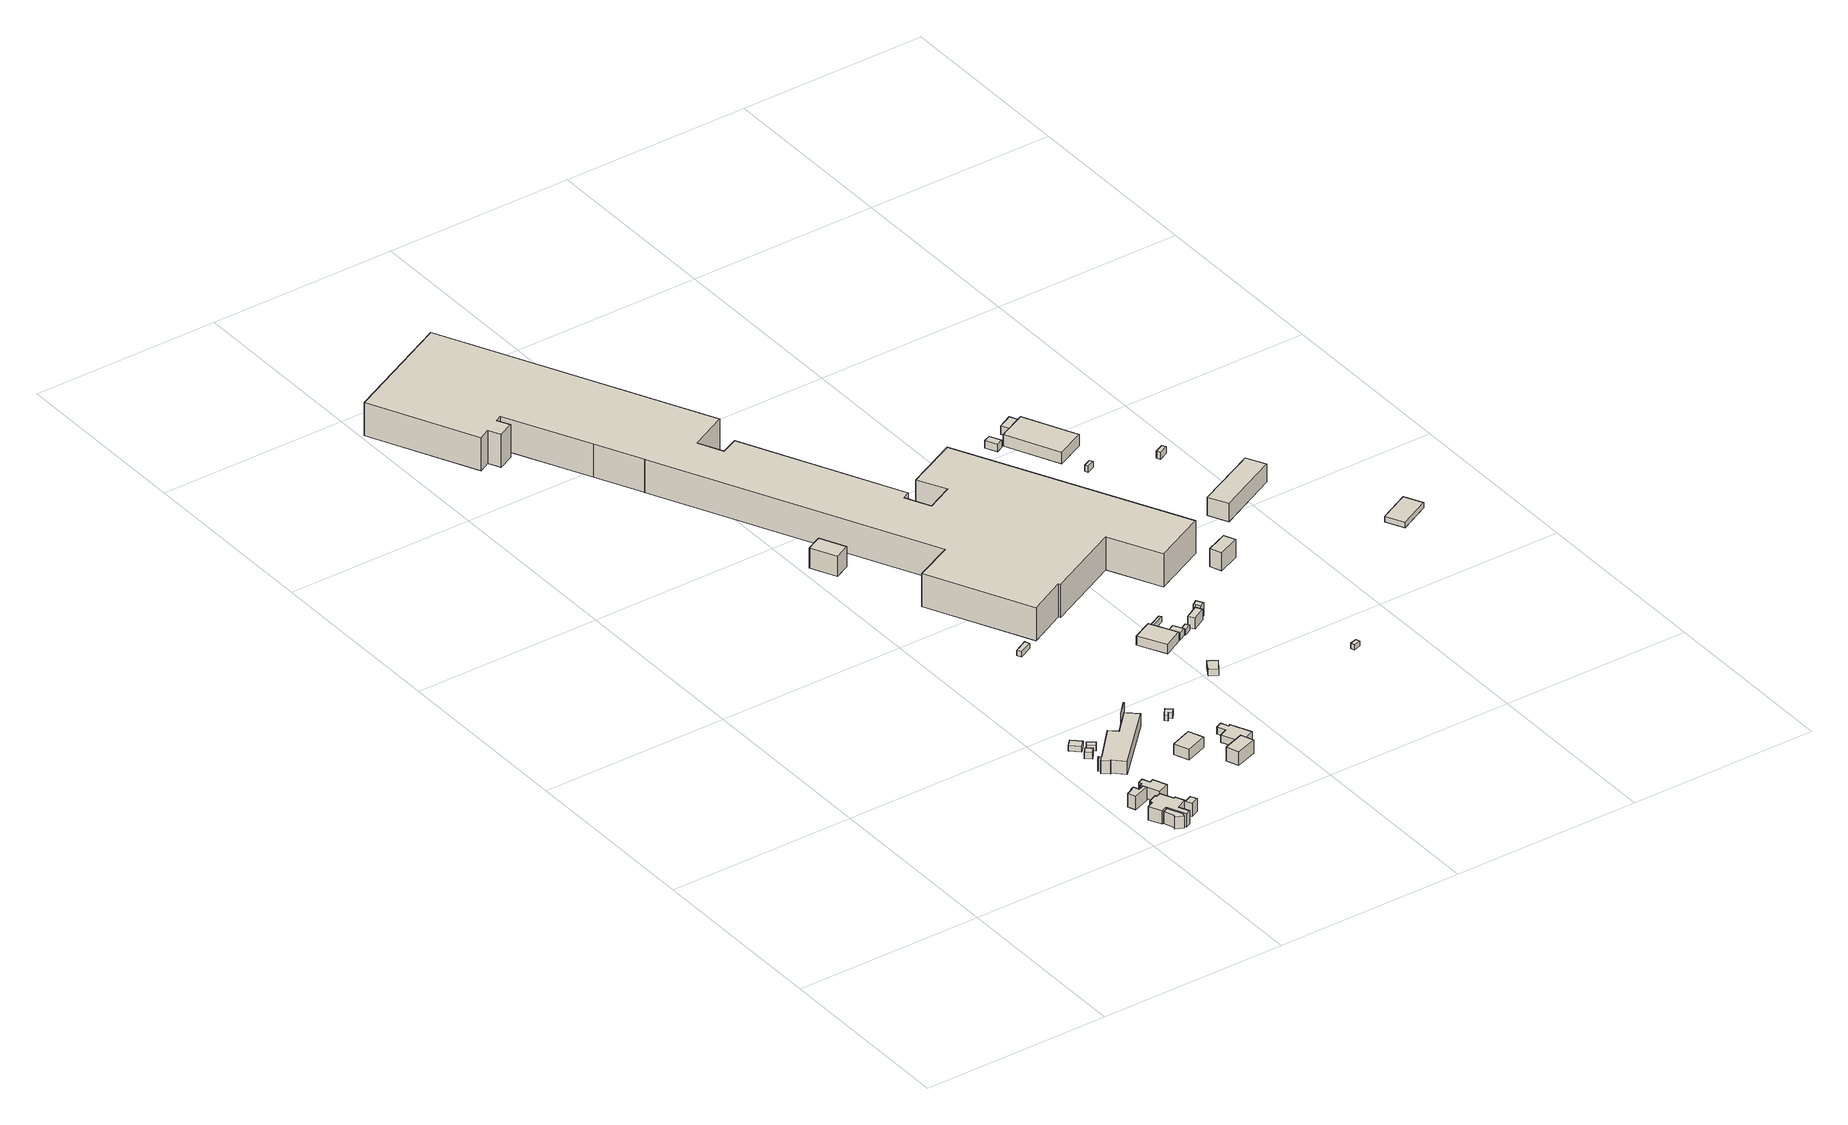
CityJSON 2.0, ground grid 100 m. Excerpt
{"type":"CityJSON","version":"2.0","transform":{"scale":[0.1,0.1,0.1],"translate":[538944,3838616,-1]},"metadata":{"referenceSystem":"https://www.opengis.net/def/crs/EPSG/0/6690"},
"CityObjects":{
"building1":{"type":"Building","attributes":{"計測周辺長":89.12,"1/2500図郭":34,"区名":"西淀川区","町丁目名称":"西島２丁目","街区番号":1,"class":"3001","usage":"441","measuredHeight":6.7,"storeysAboveGround":1,"BuildingDetailAttribute.buildingRoofEdgeArea":212.07,"BuildingDetailAttribute.buildingStructureType":"610","BuildingDetailAttribute.buildingStructureOrgType":"2","BuildingDetailAttribute.detailedUsage":"1510","BuildingDetailAttribute.specifiedBuildingCoverageRate":0.6,"BuildingDetailAttribute.surveyYear":2017,"BuildingTsunamiRiskAttribute.description":"1","BuildingTsunamiRiskAttribute.rank":"1","BuildingTsunamiRiskAttribute.depth":0.38,"BuildingHighTideRiskAttribute.description":"1","BuildingHighTideRiskAttribute.rank":"3","BuildingHighTideRiskAttribute.depth":3.4,"BuildingIDAttribute.prefecture":"27","BuildingIDAttribute.city":"27113"},"geometry":[{"type":"Solid","lod":"1","boundaries":[[[[0,1,2,3,4,5]],[[4,6,7,5]],[[3,8,6,4]],[[2,9,8,3]],[[1,10,9,2]],[[0,11,10,1]],[[5,7,11,0]],[[6,8,9,10,11,7]]]]}]},
"building2":{"type":"Building","attributes":{"class":"3001","measuredHeight":7.4,"BuildingDetailAttribute.specifiedBuildingCoverageRate":0.6,"BuildingDetailAttribute.surveyYear":2017,"BuildingRiverFloodingRiskAttribute.description":"1","BuildingRiverFloodingRiskAttribute.rank":"2","BuildingRiverFloodingRiskAttribute.depth":1.43,"BuildingRiverFloodingRiskAttribute.adminType":"1","BuildingRiverFloodingRiskAttribute.scale":"2","BuildingRiverFloodingRiskAttribute.duration":2.87,"BuildingTsunamiRiskAttribute.description":"1","BuildingTsunamiRiskAttribute.rank":"1","BuildingTsunamiRiskAttribute.depth":0.47,"BuildingHighTideRiskAttribute.description":"1","BuildingHighTideRiskAttribute.rank":"3","BuildingHighTideRiskAttribute.depth":3.5,"BuildingIDAttribute.prefecture":"27","BuildingIDAttribute.city":"27113"},"geometry":[{"type":"Solid","lod":"1","boundaries":[[[[12,13,14,15,16,17,18,19]],[[18,20,21,19]],[[17,22,20,18]],[[16,23,22,17]],[[15,24,23,16]],[[14,25,24,15]],[[13,26,25,14]],[[12,27,26,13]],[[19,21,27,12]],[[20,22,23,24,25,26,27,21]]]]}]},
"building3":{"type":"Building","attributes":{"計測周辺長":89.12,"1/2500図郭":34,"区名":"西淀川区","町丁目名称":"西島２丁目","街区番号":1,"class":"3001","usage":"441","measuredHeight":7.3,"storeysAboveGround":1,"BuildingDetailAttribute.buildingRoofEdgeArea":212.07,"BuildingDetailAttribute.buildingStructureType":"610","BuildingDetailAttribute.buildingStructureOrgType":"2","BuildingDetailAttribute.detailedUsage":"1510","BuildingDetailAttribute.specifiedBuildingCoverageRate":0.6,"BuildingDetailAttribute.surveyYear":2017,"BuildingRiverFloodingRiskAttribute.description":"1","BuildingRiverFloodingRiskAttribute.rank":"2","BuildingRiverFloodingRiskAttribute.depth":1.43,"BuildingRiverFloodingRiskAttribute.adminType":"1","BuildingRiverFloodingRiskAttribute.scale":"2","BuildingRiverFloodingRiskAttribute.duration":2.87,"BuildingTsunamiRiskAttribute.description":"1","BuildingTsunamiRiskAttribute.rank":"1","BuildingTsunamiRiskAttribute.depth":0.27,"BuildingHighTideRiskAttribute.description":"1","BuildingHighTideRiskAttribute.rank":"3","BuildingHighTideRiskAttribute.depth":3.3,"BuildingIDAttribute.prefecture":"27","BuildingIDAttribute.city":"27113"},"geometry":[{"type":"Solid","lod":"1","boundaries":[[[[28,29,30,31,32,33,34,35,36,37,38,39,40,41,42,43,44,45,46,47]],[[46,48,49,47]],[[45,50,48,46]],[[44,51,50,45]],[[43,52,51,44]],[[42,53,52,43]],[[41,54,53,42]],[[40,55,54,41]],[[39,56,55,40]],[[38,57,56,39]],[[37,58,57,38]],[[36,59,58,37]],[[35,60,59,36]],[[34,61,60,35]],[[33,62,61,34]],[[32,63,62,33]],[[31,64,63,32]],[[30,65,64,31]],[[29,66,65,30]],[[28,67,66,29]],[[47,49,67,28]],[[48,50,51,52,53,54,55,56,57,58,59,60,61,62,63,64,65,66,67,49]]]]}]},
"building4":{"type":"Building","attributes":{"class":"3001","measuredHeight":6.3,"BuildingDetailAttribute.specifiedBuildingCoverageRate":0.6,"BuildingDetailAttribute.surveyYear":2017,"BuildingRiverFloodingRiskAttribute.description":"1","BuildingRiverFloodingRiskAttribute.rank":"2","BuildingRiverFloodingRiskAttribute.depth":1.43,"BuildingRiverFloodingRiskAttribute.adminType":"1","BuildingRiverFloodingRiskAttribute.scale":"2","BuildingRiverFloodingRiskAttribute.duration":2.87,"BuildingTsunamiRiskAttribute.description":"1","BuildingTsunamiRiskAttribute.rank":"2","BuildingTsunamiRiskAttribute.depth":0.54,"BuildingHighTideRiskAttribute.description":"1","BuildingHighTideRiskAttribute.rank":"3","BuildingHighTideRiskAttribute.depth":3.58,"BuildingIDAttribute.prefecture":"27","BuildingIDAttribute.city":"27113"},"geometry":[{"type":"Solid","lod":"1","boundaries":[[[[68,69,70,71,72,73,74,75]],[[74,76,77,75]],[[73,78,76,74]],[[72,79,78,73]],[[71,80,79,72]],[[70,81,80,71]],[[69,82,81,70]],[[68,83,82,69]],[[75,77,83,68]],[[76,78,79,80,81,82,83,77]]]]}]},
"building5":{"type":"Building","attributes":{"class":"3001","measuredHeight":3.5,"BuildingDetailAttribute.specifiedBuildingCoverageRate":0.6,"BuildingDetailAttribute.surveyYear":2017,"BuildingRiverFloodingRiskAttribute.description":"1","BuildingRiverFloodingRiskAttribute.rank":"2","BuildingRiverFloodingRiskAttribute.depth":1.21,"BuildingRiverFloodingRiskAttribute.adminType":"1","BuildingRiverFloodingRiskAttribute.scale":"2","BuildingRiverFloodingRiskAttribute.duration":2.62,"BuildingTsunamiRiskAttribute.description":"1","BuildingTsunamiRiskAttribute.rank":"1","BuildingTsunamiRiskAttribute.depth":0.27,"BuildingHighTideRiskAttribute.description":"1","BuildingHighTideRiskAttribute.rank":"3","BuildingHighTideRiskAttribute.depth":3.22,"BuildingIDAttribute.prefecture":"27","BuildingIDAttribute.city":"27113"},"geometry":[{"type":"Solid","lod":"1","boundaries":[[[[84,85,86,87]],[[86,88,89,87]],[[85,90,88,86]],[[84,91,90,85]],[[87,89,91,84]],[[88,90,91,89]]]]}]},
"building6":{"type":"Building","attributes":{"class":"3001","BuildingDetailAttribute.specifiedBuildingCoverageRate":0.6,"BuildingDetailAttribute.surveyYear":2017,"BuildingRiverFloodingRiskAttribute.description":"1","BuildingRiverFloodingRiskAttribute.rank":"2","BuildingRiverFloodingRiskAttribute.depth":1.21,"BuildingRiverFloodingRiskAttribute.adminType":"1","BuildingRiverFloodingRiskAttribute.scale":"2","BuildingRiverFloodingRiskAttribute.duration":2.62,"BuildingTsunamiRiskAttribute.description":"1","BuildingTsunamiRiskAttribute.rank":"1","BuildingTsunamiRiskAttribute.depth":0.28,"BuildingHighTideRiskAttribute.description":"1","BuildingHighTideRiskAttribute.rank":"3","BuildingHighTideRiskAttribute.depth":3.23,"BuildingIDAttribute.prefecture":"27","BuildingIDAttribute.city":"27113"},"geometry":[{"type":"Solid","lod":"1","boundaries":[[[[92,93,94,95]],[[94,96,97,95]],[[93,98,96,94]],[[92,99,98,93]],[[95,97,99,92]],[[96,98,99,97]]]]}]},
"building7":{"type":"Building","attributes":{"class":"3001","BuildingDetailAttribute.specifiedBuildingCoverageRate":0.6,"BuildingDetailAttribute.surveyYear":2017,"BuildingRiverFloodingRiskAttribute.description":"1","BuildingRiverFloodingRiskAttribute.rank":"2","BuildingRiverFloodingRiskAttribute.depth":1.21,"BuildingRiverFloodingRiskAttribute.adminType":"1","BuildingRiverFloodingRiskAttribute.scale":"2","BuildingRiverFloodingRiskAttribute.duration":2.62,"BuildingTsunamiRiskAttribute.description":"1","BuildingTsunamiRiskAttribute.rank":"1","BuildingTsunamiRiskAttribute.depth":0.24,"BuildingHighTideRiskAttribute.description":"1","BuildingHighTideRiskAttribute.rank":"3","BuildingHighTideRiskAttribute.depth":3.22,"BuildingIDAttribute.prefecture":"27","BuildingIDAttribute.city":"27113"},"geometry":[{"type":"Solid","lod":"1","boundaries":[[[[100,101,102,103]],[[102,104,105,103]],[[101,106,104,102]],[[100,107,106,101]],[[103,105,107,100]],[[104,106,107,105]]]]}]},
"building8":{"type":"Building","attributes":{"計測周辺長":109.34,"1/2500図郭":34,"区名":"西淀川区","町丁目名称":"西島２丁目","街区番号":1,"class":"3001","usage":"452","measuredHeight":7.2,"storeysAboveGround":2,"BuildingDetailAttribute.buildingRoofEdgeArea":428.7,"BuildingDetailAttribute.buildingStructureType":"610","BuildingDetailAttribute.buildingStructureOrgType":"2","BuildingDetailAttribute.detailedUsage":"1620","BuildingDetailAttribute.specifiedBuildingCoverageRate":0.6,"BuildingDetailAttribute.surveyYear":2017,"BuildingRiverFloodingRiskAttribute.description":"1","BuildingRiverFloodingRiskAttribute.rank":"2","BuildingRiverFloodingRiskAttribute.depth":1.15,"BuildingRiverFloodingRiskAttribute.adminType":"1","BuildingRiverFloodingRiskAttribute.scale":"2","BuildingRiverFloodingRiskAttribute.duration":2.68,"BuildingTsunamiRiskAttribute.description":"1","BuildingTsunamiRiskAttribute.rank":"1","BuildingTsunamiRiskAttribute.depth":0.26,"BuildingHighTideRiskAttribute.description":"1","BuildingHighTideRiskAttribute.rank":"3","BuildingHighTideRiskAttribute.depth":3.28,"BuildingIDAttribute.prefecture":"27","BuildingIDAttribute.city":"27113"},"geometry":[{"type":"Solid","lod":"1","boundaries":[[[[108,109,110,111,112,113,114,115,116,117,118,119,120]],[[119,121,122,120]],[[118,123,121,119]],[[117,124,123,118]],[[116,125,124,117]],[[115,126,125,116]],[[114,127,126,115]],[[113,128,127,114]],[[112,129,128,113]],[[111,130,129,112]],[[110,131,130,111]],[[109,132,131,110]],[[108,133,132,109]],[[120,122,133,108]],[[121,123,124,125,126,127,128,129,130,131,132,133,122]]]]}]},
"building9":{"type":"Building","attributes":{"計測周辺長":210.95,"1/2500図郭":34,"区名":"西淀川区","町丁目名称":"西島２丁目","街区番号":1,"class":"3001","usage":"452","measuredHeight":12.7,"storeysAboveGround":1,"BuildingDetailAttribute.buildingRoofEdgeArea":1369.94,"BuildingDetailAttribute.buildingStructureType":"610","BuildingDetailAttribute.buildingStructureOrgType":"2","BuildingDetailAttribute.detailedUsage":"1620","BuildingDetailAttribute.specifiedBuildingCoverageRate":0.6,"BuildingDetailAttribute.surveyYear":2017,"BuildingRiverFloodingRiskAttribute.description":"1","BuildingRiverFloodingRiskAttribute.rank":"2","BuildingRiverFloodingRiskAttribute.depth":1.15,"BuildingRiverFloodingRiskAttribute.adminType":"1","BuildingRiverFloodingRiskAttribute.scale":"2","BuildingRiverFloodingRiskAttribute.duration":2.68,"BuildingTsunamiRiskAttribute.description":"1","BuildingTsunamiRiskAttribute.rank":"1","BuildingTsunamiRiskAttribute.depth":0.34,"BuildingHighTideRiskAttribute.description":"1","BuildingHighTideRiskAttribute.rank":"3","BuildingHighTideRiskAttribute.depth":3.34,"BuildingIDAttribute.prefecture":"27","BuildingIDAttribute.city":"27113"},"geometry":[{"type":"Solid","lod":"1","boundaries":[[[[134,135,136]],[[135,137,138,136]],[[134,139,137,135]],[[136,138,139,134]],[[137,139,138]]]]}]},
"building10":{"type":"Building","attributes":{"計測周辺長":41.15,"1/2500図郭":34,"区名":"西淀川区","町丁目名称":"西島２丁目","街区番号":1,"class":"3001","usage":"441","measuredHeight":5.9,"storeysAboveGround":1,"BuildingDetailAttribute.buildingRoofEdgeArea":102.33,"BuildingDetailAttribute.buildingStructureType":"610","BuildingDetailAttribute.buildingStructureOrgType":"2","BuildingDetailAttribute.detailedUsage":"1510","BuildingDetailAttribute.specifiedBuildingCoverageRate":0.6,"BuildingDetailAttribute.surveyYear":2017,"BuildingRiverFloodingRiskAttribute.description":"1","BuildingRiverFloodingRiskAttribute.rank":"2","BuildingRiverFloodingRiskAttribute.depth":1.4,"BuildingRiverFloodingRiskAttribute.adminType":"1","BuildingRiverFloodingRiskAttribute.scale":"2","BuildingRiverFloodingRiskAttribute.duration":3,"BuildingTsunamiRiskAttribute.description":"1","BuildingTsunamiRiskAttribute.rank":"2","BuildingTsunamiRiskAttribute.depth":0.71,"BuildingHighTideRiskAttribute.description":"1","BuildingHighTideRiskAttribute.rank":"3","BuildingHighTideRiskAttribute.depth":3.75,"BuildingIDAttribute.prefecture":"27","BuildingIDAttribute.city":"27113"},"geometry":[{"type":"Solid","lod":"1","boundaries":[[[[140,141,142,143]],[[142,144,145,143]],[[141,146,144,142]],[[140,147,146,141]],[[143,145,147,140]],[[144,146,147,145]]]]}]},
"building11":{"type":"Building","attributes":{"class":"3001","BuildingDetailAttribute.specifiedBuildingCoverageRate":0.6,"BuildingDetailAttribute.surveyYear":2017,"BuildingRiverFloodingRiskAttribute.description":"1","BuildingRiverFloodingRiskAttribute.rank":"2","BuildingRiverFloodingRiskAttribute.depth":1.13,"BuildingRiverFloodingRiskAttribute.adminType":"1","BuildingRiverFloodingRiskAttribute.scale":"2","BuildingRiverFloodingRiskAttribute.duration":2.68,"BuildingTsunamiRiskAttribute.description":"1","BuildingTsunamiRiskAttribute.rank":"1","BuildingTsunamiRiskAttribute.depth":0.49,"BuildingHighTideRiskAttribute.description":"1","BuildingHighTideRiskAttribute.rank":"3","BuildingHighTideRiskAttribute.depth":3.48,"BuildingIDAttribute.prefecture":"27","BuildingIDAttribute.city":"27113"},"geometry":[{"type":"Solid","lod":"1","boundaries":[[[[148,149,150,151]],[[150,152,153,151]],[[149,154,152,150]],[[148,155,154,149]],[[151,153,155,148]],[[152,154,155,153]]]]}]},
"building12":{"type":"Building","attributes":{"計測周辺長":38.08,"1/2500図郭":34,"区名":"西淀川区","町丁目名称":"西島２丁目","街区番号":1,"class":"3001","usage":"441","measuredHeight":7.5,"storeysAboveGround":1,"BuildingDetailAttribute.buildingRoofEdgeArea":84.48,"BuildingDetailAttribute.buildingStructureType":"610","BuildingDetailAttribute.buildingStructureOrgType":"2","BuildingDetailAttribute.detailedUsage":"1510","BuildingDetailAttribute.specifiedBuildingCoverageRate":0.6,"BuildingDetailAttribute.surveyYear":2017,"BuildingRiverFloodingRiskAttribute.description":"1","BuildingRiverFloodingRiskAttribute.rank":"2","BuildingRiverFloodingRiskAttribute.depth":1.49,"BuildingRiverFloodingRiskAttribute.adminType":"1","BuildingRiverFloodingRiskAttribute.scale":"2","BuildingRiverFloodingRiskAttribute.duration":3.03,"BuildingTsunamiRiskAttribute.description":"1","BuildingTsunamiRiskAttribute.rank":"2","BuildingTsunamiRiskAttribute.depth":0.65,"BuildingHighTideRiskAttribute.description":"1","BuildingHighTideRiskAttribute.rank":"3","BuildingHighTideRiskAttribute.depth":3.69,"BuildingIDAttribute.prefecture":"27","BuildingIDAttribute.city":"27113"},"geometry":[{"type":"Solid","lod":"1","boundaries":[[[[156,157,158,159,160]],[[159,161,162,160]],[[158,163,161,159]],[[157,164,163,158]],[[156,165,164,157]],[[160,162,165,156]],[[161,163,164,165,162]]]]}]},
"building13":{"type":"Building","attributes":{"class":"3001","BuildingDetailAttribute.specifiedBuildingCoverageRate":0.6,"BuildingDetailAttribute.surveyYear":2017,"BuildingRiverFloodingRiskAttribute.description":"1","BuildingRiverFloodingRiskAttribute.rank":"2","BuildingRiverFloodingRiskAttribute.depth":0.911,"BuildingRiverFloodingRiskAttribute.adminType":"1","BuildingRiverFloodingRiskAttribute.scale":"2","BuildingRiverFloodingRiskAttribute.duration":2.43,"BuildingTsunamiRiskAttribute.description":"1","BuildingTsunamiRiskAttribute.rank":"2","BuildingTsunamiRiskAttribute.depth":0.53,"BuildingHighTideRiskAttribute.description":"1","BuildingHighTideRiskAttribute.rank":"3","BuildingHighTideRiskAttribute.depth":3.55,"BuildingIDAttribute.prefecture":"27","BuildingIDAttribute.city":"27113"},"geometry":[{"type":"Solid","lod":"1","boundaries":[[[[166,167,168,169,170,171]],[[170,172,173,171]],[[169,174,172,170]],[[168,175,174,169]],[[167,176,175,168]],[[166,177,176,167]],[[171,173,177,166]],[[172,174,175,176,177,173]]]]}]},
"building14":{"type":"Building","attributes":{"class":"3003","BuildingDetailAttribute.specifiedBuildingCoverageRate":0.6,"BuildingDetailAttribute.surveyYear":2017,"BuildingRiverFloodingRiskAttribute.description":"1","BuildingRiverFloodingRiskAttribute.rank":"2","BuildingRiverFloodingRiskAttribute.depth":1,"BuildingRiverFloodingRiskAttribute.adminType":"1","BuildingRiverFloodingRiskAttribute.scale":"2","BuildingRiverFloodingRiskAttribute.duration":2.22,"BuildingTsunamiRiskAttribute.description":"1","BuildingTsunamiRiskAttribute.rank":"1","BuildingTsunamiRiskAttribute.depth":0.46,"BuildingHighTideRiskAttribute.description":"1","BuildingHighTideRiskAttribute.rank":"3","BuildingHighTideRiskAttribute.depth":3.42,"BuildingIDAttribute.prefecture":"27","BuildingIDAttribute.city":"27113"},"geometry":[{"type":"Solid","lod":"1","boundaries":[[[[178,179,180,181]],[[180,182,183,181]],[[179,184,182,180]],[[178,185,184,179]],[[181,183,185,178]],[[182,184,185,183]]]]}]},
"building15":{"type":"Building","attributes":{"計測周辺長":44.86,"1/2500図郭":34,"区名":"西淀川区","町丁目名称":"西島２丁目","街区番号":1,"class":"3001","usage":"441","measuredHeight":11.2,"storeysAboveGround":1,"BuildingDetailAttribute.buildingRoofEdgeArea":115.41,"BuildingDetailAttribute.buildingStructureType":"610","BuildingDetailAttribute.buildingStructureOrgType":"2","BuildingDetailAttribute.detailedUsage":"1520","BuildingDetailAttribute.specifiedBuildingCoverageRate":0.6,"BuildingDetailAttribute.surveyYear":2017,"BuildingRiverFloodingRiskAttribute.description":"1","BuildingRiverFloodingRiskAttribute.rank":"2","BuildingRiverFloodingRiskAttribute.depth":1.41,"BuildingRiverFloodingRiskAttribute.adminType":"1","BuildingRiverFloodingRiskAttribute.scale":"2","BuildingRiverFloodingRiskAttribute.duration":3.48,"BuildingTsunamiRiskAttribute.description":"1","BuildingTsunamiRiskAttribute.rank":"2","BuildingTsunamiRiskAttribute.depth":0.87,"BuildingHighTideRiskAttribute.description":"1","BuildingHighTideRiskAttribute.rank":"3","BuildingHighTideRiskAttribute.depth":3.78,"BuildingIDAttribute.prefecture":"27","BuildingIDAttribute.city":"27113"},"geometry":[{"type":"Solid","lod":"1","boundaries":[[[[186,187,188,189]],[[188,190,191,189]],[[187,192,190,188]],[[186,193,192,187]],[[189,191,193,186]],[[190,192,193,191]]]]}]},
"building16":{"type":"Building","attributes":{"計測周辺長":50.93,"1/2500図郭":34,"区名":"西淀川区","町丁目名称":"西島２丁目","街区番号":1,"class":"3001","usage":"441","measuredHeight":4,"storeysAboveGround":1,"BuildingDetailAttribute.buildingRoofEdgeArea":124.2,"BuildingDetailAttribute.buildingStructureType":"610","BuildingDetailAttribute.buildingStructureOrgType":"2","BuildingDetailAttribute.detailedUsage":"1510","BuildingDetailAttribute.specifiedBuildingCoverageRate":0.6,"BuildingDetailAttribute.surveyYear":2017,"BuildingRiverFloodingRiskAttribute.description":"1","BuildingRiverFloodingRiskAttribute.rank":"2","BuildingRiverFloodingRiskAttribute.depth":1.4,"BuildingRiverFloodingRiskAttribute.adminType":"1","BuildingRiverFloodingRiskAttribute.scale":"2","BuildingRiverFloodingRiskAttribute.duration":3,"BuildingTsunamiRiskAttribute.description":"1","BuildingTsunamiRiskAttribute.rank":"2","BuildingTsunamiRiskAttribute.depth":0.67,"BuildingHighTideRiskAttribute.description":"1","BuildingHighTideRiskAttribute.rank":"3","BuildingHighTideRiskAttribute.depth":3.71,"BuildingIDAttribute.prefecture":"27","BuildingIDAttribute.city":"27113"},"geometry":[{"type":"Solid","lod":"1","boundaries":[[[[194,160,195,196,197,198,199,200,201,156]],[[201,202,203,156]],[[200,204,202,201]],[[199,205,204,200]],[[198,206,205,199]],[[197,207,206,198]],[[196,208,207,197]],[[195,209,208,196]],[[160,210,209,195]],[[194,211,210,160]],[[156,203,211,194]],[[202,204,205,206,207,208,209,210,211,203]]]]}]},
"building17":{"type":"Building","attributes":{"計測周辺長":1099.5,"1/2500図郭":34,"区名":"西淀川区","町丁目名称":"西島２丁目","街区番号":1,"class":"3001","usage":"441","measuredHeight":18.3,"storeysAboveGround":2,"BuildingDetailAttribute.buildingRoofEdgeArea":20793.43,"BuildingDetailAttribute.buildingStructureType":"610","BuildingDetailAttribute.buildingStructureOrgType":"2","BuildingDetailAttribute.detailedUsage":"1520","BuildingDetailAttribute.specifiedBuildingCoverageRate":0.6,"BuildingDetailAttribute.surveyYear":2017,"BuildingRiverFloodingRiskAttribute.description":"1","BuildingRiverFloodingRiskAttribute.rank":"2","BuildingRiverFloodingRiskAttribute.depth":1.08,"BuildingRiverFloodingRiskAttribute.adminType":"1","BuildingRiverFloodingRiskAttribute.scale":"2","BuildingRiverFloodingRiskAttribute.duration":0,"BuildingTsunamiRiskAttribute.description":"1","BuildingTsunamiRiskAttribute.rank":"2","BuildingTsunamiRiskAttribute.depth":0.75,"BuildingHighTideRiskAttribute.description":"1","BuildingHighTideRiskAttribute.rank":"3","BuildingHighTideRiskAttribute.depth":3.84,"BuildingIDAttribute.prefecture":"27","BuildingIDAttribute.city":"27113"},"geometry":[{"type":"Solid","lod":"1","boundaries":[[[[212,213,214,215,216,217,218,219,220,221,222,223,224,225,226,227,228,229,230,231,232,233,234,235,236,237,238,239,240]],[[239,241,242,240]],[[238,243,241,239]],[[237,244,243,238]],[[236,245,244,237]],[[235,246,245,236]],[[234,247,246,235]],[[233,248,247,234]],[[232,249,248,233]],[[231,250,249,232]],[[230,251,250,231]],[[229,252,251,230]],[[228,253,252,229]],[[227,254,253,228]],[[226,255,254,227]],[[225,256,255,226]],[[224,257,256,225]],[[223,258,257,224]],[[222,259,258,223]],[[221,260,259,222]],[[220,261,260,221]],[[219,262,261,220]],[[218,263,262,219]],[[217,264,263,218]],[[216,265,264,217]],[[215,266,265,216]],[[214,267,266,215]],[[213,268,267,214]],[[212,269,268,213]],[[240,242,269,212]],[[241,243,244,245,246,247,248,249,250,251,252,253,254,255,256,257,258,259,260,261,262,263,264,265,266,267,268,269,242]]]]}]},
"building18":{"type":"Building","attributes":{"class":"3001","measuredHeight":3.4,"BuildingDetailAttribute.specifiedBuildingCoverageRate":0.6,"BuildingDetailAttribute.surveyYear":2017,"BuildingRiverFloodingRiskAttribute.description":"1","BuildingRiverFloodingRiskAttribute.rank":"2","BuildingRiverFloodingRiskAttribute.depth":1.92,"BuildingRiverFloodingRiskAttribute.adminType":"1","BuildingRiverFloodingRiskAttribute.scale":"2","BuildingRiverFloodingRiskAttribute.duration":434.62,"BuildingTsunamiRiskAttribute.description":"1","BuildingTsunamiRiskAttribute.rank":"2","BuildingTsunamiRiskAttribute.depth":1.63,"BuildingHighTideRiskAttribute.description":"1","BuildingHighTideRiskAttribute.rank":"3","BuildingHighTideRiskAttribute.depth":4.63,"BuildingIDAttribute.prefecture":"27","BuildingIDAttribute.city":"27113"},"geometry":[{"type":"Solid","lod":"1","boundaries":[[[[270,271,272,273]],[[272,274,275,273]],[[271,276,274,272]],[[270,277,276,271]],[[273,275,277,270]],[[274,276,277,275]]]]}]},
"building19":{"type":"Building","attributes":{"計測周辺長":54.57,"1/2500図郭":34,"区名":"西淀川区","町丁目名称":"西島２丁目","街区番号":1,"class":"3001","usage":"441","measuredHeight":5.2,"storeysAboveGround":1,"BuildingDetailAttribute.buildingRoofEdgeArea":180.81,"BuildingDetailAttribute.buildingStructureType":"610","BuildingDetailAttribute.buildingStructureOrgType":"2","BuildingDetailAttribute.detailedUsage":"1520","BuildingDetailAttribute.specifiedBuildingCoverageRate":0.6,"BuildingDetailAttribute.surveyYear":2017,"BuildingRiverFloodingRiskAttribute.description":"1","BuildingRiverFloodingRiskAttribute.rank":"2","BuildingRiverFloodingRiskAttribute.depth":1.61,"BuildingRiverFloodingRiskAttribute.adminType":"1","BuildingRiverFloodingRiskAttribute.scale":"2","BuildingRiverFloodingRiskAttribute.duration":7.52,"BuildingTsunamiRiskAttribute.description":"1","BuildingTsunamiRiskAttribute.rank":"2","BuildingTsunamiRiskAttribute.depth":0.99,"BuildingHighTideRiskAttribute.description":"1","BuildingHighTideRiskAttribute.rank":"3","BuildingHighTideRiskAttribute.depth":4,"BuildingIDAttribute.prefecture":"27","BuildingIDAttribute.city":"27113"},"geometry":[{"type":"Solid","lod":"1","boundaries":[[[[278,279,280,281]],[[280,282,283,281]],[[279,284,282,280]],[[278,285,284,279]],[[281,283,285,278]],[[282,284,285,283]]]]}]},
"building20":{"type":"Building","attributes":{"class":"3003","BuildingDetailAttribute.specifiedBuildingCoverageRate":0.6,"BuildingDetailAttribute.surveyYear":2017,"BuildingRiverFloodingRiskAttribute.description":"1","BuildingRiverFloodingRiskAttribute.rank":"2","BuildingRiverFloodingRiskAttribute.depth":1.49,"BuildingRiverFloodingRiskAttribute.adminType":"1","BuildingRiverFloodingRiskAttribute.scale":"2","BuildingRiverFloodingRiskAttribute.duration":5.18,"BuildingTsunamiRiskAttribute.description":"1","BuildingTsunamiRiskAttribute.rank":"2","BuildingTsunamiRiskAttribute.depth":0.96,"BuildingHighTideRiskAttribute.description":"1","BuildingHighTideRiskAttribute.rank":"3","BuildingHighTideRiskAttribute.depth":3.96,"BuildingIDAttribute.prefecture":"27","BuildingIDAttribute.city":"27113"},"geometry":[{"type":"Solid","lod":"1","boundaries":[[[[286,287,288,289]],[[288,290,291,289]],[[287,292,290,288]],[[286,293,292,287]],[[289,291,293,286]],[[290,292,293,291]]]]}]},
"building21":{"type":"Building","attributes":{"計測周辺長":20.35,"1/2500図郭":34,"区名":"西淀川区","町丁目名称":"西島２丁目","街区番号":1,"class":"3001","usage":"441","measuredHeight":3.9,"storeysAboveGround":1,"BuildingDetailAttribute.buildingRoofEdgeArea":25.19,"BuildingDetailAttribute.buildingStructureType":"610","BuildingDetailAttribute.buildingStructureOrgType":"2","BuildingDetailAttribute.detailedUsage":"1520","BuildingDetailAttribute.specifiedBuildingCoverageRate":0.6,"BuildingDetailAttribute.surveyYear":2017,"BuildingRiverFloodingRiskAttribute.description":"1","BuildingRiverFloodingRiskAttribute.rank":"2","BuildingRiverFloodingRiskAttribute.depth":1.61,"BuildingRiverFloodingRiskAttribute.adminType":"1","BuildingRiverFloodingRiskAttribute.scale":"2","BuildingRiverFloodingRiskAttribute.duration":7.52,"BuildingTsunamiRiskAttribute.description":"1","BuildingTsunamiRiskAttribute.rank":"2","BuildingTsunamiRiskAttribute.depth":1.16,"BuildingHighTideRiskAttribute.description":"1","BuildingHighTideRiskAttribute.rank":"3","BuildingHighTideRiskAttribute.depth":4.16,"BuildingIDAttribute.prefecture":"27","BuildingIDAttribute.city":"27113"},"geometry":[{"type":"Solid","lod":"1","boundaries":[[[[294,295,296,297]],[[296,298,299,297]],[[295,300,298,296]],[[294,301,300,295]],[[297,299,301,294]],[[298,300,301,299]]]]}]},
"building22":{"type":"Building","attributes":{"class":"3001","BuildingDetailAttribute.specifiedBuildingCoverageRate":0.6,"BuildingDetailAttribute.surveyYear":2017,"BuildingRiverFloodingRiskAttribute.description":"1","BuildingRiverFloodingRiskAttribute.rank":"2","BuildingRiverFloodingRiskAttribute.depth":1.61,"BuildingRiverFloodingRiskAttribute.adminType":"1","BuildingRiverFloodingRiskAttribute.scale":"2","BuildingRiverFloodingRiskAttribute.duration":7.52,"BuildingTsunamiRiskAttribute.description":"1","BuildingTsunamiRiskAttribute.rank":"2","BuildingTsunamiRiskAttribute.depth":1.16,"BuildingHighTideRiskAttribute.description":"1","BuildingHighTideRiskAttribute.rank":"3","BuildingHighTideRiskAttribute.depth":4.16,"BuildingIDAttribute.prefecture":"27","BuildingIDAttribute.city":"27113"},"geometry":[{"type":"Solid","lod":"1","boundaries":[[[[302,303,304,305]],[[304,306,307,305]],[[303,308,306,304]],[[302,309,308,303]],[[305,307,309,302]],[[306,308,309,307]]]]}]},
"building23":{"type":"Building","attributes":{"計測周辺長":32.61,"1/2500図郭":34,"区名":"西淀川区","町丁目名称":"西島２丁目","街区番号":1,"class":"3001","usage":"441","measuredHeight":6.1,"storeysAboveGround":1,"BuildingDetailAttribute.buildingRoofEdgeArea":43.09,"BuildingDetailAttribute.buildingStructureType":"610","BuildingDetailAttribute.buildingStructureOrgType":"2","BuildingDetailAttribute.detailedUsage":"1520","BuildingDetailAttribute.specifiedBuildingCoverageRate":0.6,"BuildingDetailAttribute.surveyYear":2017,"BuildingRiverFloodingRiskAttribute.description":"1","BuildingRiverFloodingRiskAttribute.rank":"2","BuildingRiverFloodingRiskAttribute.depth":1.97,"BuildingRiverFloodingRiskAttribute.adminType":"1","BuildingRiverFloodingRiskAttribute.scale":"2","BuildingRiverFloodingRiskAttribute.duration":434.6,"BuildingTsunamiRiskAttribute.description":"1","BuildingTsunamiRiskAttribute.rank":"2","BuildingTsunamiRiskAttribute.depth":1.59,"BuildingHighTideRiskAttribute.description":"1","BuildingHighTideRiskAttribute.rank":"3","BuildingHighTideRiskAttribute.depth":4.59,"BuildingIDAttribute.prefecture":"27","BuildingIDAttribute.city":"27113"},"geometry":[{"type":"Solid","lod":"1","boundaries":[[[[310,311,312,313,314]],[[313,315,316,314]],[[312,317,315,313]],[[311,318,317,312]],[[310,319,318,311]],[[314,316,319,310]],[[315,317,318,319,316]]]]}]},
"building24":{"type":"Building","attributes":{"計測周辺長":32.61,"1/2500図郭":34,"区名":"西淀川区","町丁目名称":"西島２丁目","街区番号":1,"class":"3001","usage":"441","measuredHeight":7.4,"storeysAboveGround":1,"BuildingDetailAttribute.buildingRoofEdgeArea":43.09,"BuildingDetailAttribute.buildingStructureType":"610","BuildingDetailAttribute.buildingStructureOrgType":"2","BuildingDetailAttribute.detailedUsage":"1520","BuildingDetailAttribute.specifiedBuildingCoverageRate":0.6,"BuildingDetailAttribute.surveyYear":2017,"BuildingRiverFloodingRiskAttribute.description":"1","BuildingRiverFloodingRiskAttribute.rank":"2","BuildingRiverFloodingRiskAttribute.depth":1.97,"BuildingRiverFloodingRiskAttribute.adminType":"1","BuildingRiverFloodingRiskAttribute.scale":"2","BuildingRiverFloodingRiskAttribute.duration":434.6,"BuildingTsunamiRiskAttribute.description":"1","BuildingTsunamiRiskAttribute.rank":"2","BuildingTsunamiRiskAttribute.depth":1.59,"BuildingHighTideRiskAttribute.description":"1","BuildingHighTideRiskAttribute.rank":"3","BuildingHighTideRiskAttribute.depth":4.59,"BuildingIDAttribute.prefecture":"27","BuildingIDAttribute.city":"27113"},"geometry":[{"type":"Solid","lod":"1","boundaries":[[[[320,321,322,323,324]],[[323,325,326,324]],[[322,327,325,323]],[[321,328,327,322]],[[320,329,328,321]],[[324,326,329,320]],[[325,327,328,329,326]]]]}]},
"building25":{"type":"Building","attributes":{"class":"3001","BuildingDetailAttribute.specifiedBuildingCoverageRate":0.6,"BuildingDetailAttribute.surveyYear":2017,"BuildingRiverFloodingRiskAttribute.description":"1","BuildingRiverFloodingRiskAttribute.rank":"1","BuildingRiverFloodingRiskAttribute.depth":0.387,"BuildingRiverFloodingRiskAttribute.adminType":"1","BuildingRiverFloodingRiskAttribute.scale":"2","BuildingRiverFloodingRiskAttribute.duration":0,"BuildingTsunamiRiskAttribute.description":"1","BuildingTsunamiRiskAttribute.rank":"1","BuildingTsunamiRiskAttribute.depth":0.48,"BuildingHighTideRiskAttribute.description":"1","BuildingHighTideRiskAttribute.rank":"3","BuildingHighTideRiskAttribute.depth":3.53,"BuildingIDAttribute.prefecture":"27","BuildingIDAttribute.city":"27113"},"geometry":[{"type":"Solid","lod":"1","boundaries":[[[[330,331,332,333]],[[332,334,335,333]],[[331,336,334,332]],[[330,337,336,331]],[[333,335,337,330]],[[334,336,337,335]]]]}]},
"building26":{"type":"Building","attributes":{"計測周辺長":38.52,"1/2500図郭":34,"区名":"西淀川区","町丁目名称":"西島２丁目","街区番号":1,"class":"3001","usage":"441","measuredHeight":10,"storeysAboveGround":1,"BuildingDetailAttribute.buildingRoofEdgeArea":83.22,"BuildingDetailAttribute.buildingStructureType":"610","BuildingDetailAttribute.buildingStructureOrgType":"2","BuildingDetailAttribute.detailedUsage":"1520","BuildingDetailAttribute.specifiedBuildingCoverageRate":0.6,"BuildingDetailAttribute.surveyYear":2017,"BuildingRiverFloodingRiskAttribute.description":"1","BuildingRiverFloodingRiskAttribute.rank":"2","BuildingRiverFloodingRiskAttribute.depth":1.31,"BuildingRiverFloodingRiskAttribute.adminType":"1","BuildingRiverFloodingRiskAttribute.scale":"2","BuildingRiverFloodingRiskAttribute.duration":3.87,"BuildingTsunamiRiskAttribute.description":"1","BuildingTsunamiRiskAttribute.rank":"2","BuildingTsunamiRiskAttribute.depth":0.68,"BuildingHighTideRiskAttribute.description":"1","BuildingHighTideRiskAttribute.rank":"3","BuildingHighTideRiskAttribute.depth":3.67,"BuildingIDAttribute.prefecture":"27","BuildingIDAttribute.city":"27113"},"geometry":[{"type":"Solid","lod":"1","boundaries":[[[[338,339,340,341]],[[340,342,343,341]],[[339,344,342,340]],[[338,345,344,339]],[[341,343,345,338]],[[342,344,345,343]]]]}]},
"building27":{"type":"Building","attributes":{"class":"3001","measuredHeight":4,"BuildingDetailAttribute.specifiedBuildingCoverageRate":0.6,"BuildingDetailAttribute.surveyYear":2017,"BuildingRiverFloodingRiskAttribute.description":"1","BuildingRiverFloodingRiskAttribute.rank":"2","BuildingRiverFloodingRiskAttribute.depth":0.97,"BuildingRiverFloodingRiskAttribute.adminType":"1","BuildingRiverFloodingRiskAttribute.scale":"2","BuildingRiverFloodingRiskAttribute.duration":2.53,"BuildingTsunamiRiskAttribute.description":"1","BuildingTsunamiRiskAttribute.rank":"2","BuildingTsunamiRiskAttribute.depth":1.02,"BuildingHighTideRiskAttribute.description":"1","BuildingHighTideRiskAttribute.rank":"3","BuildingHighTideRiskAttribute.depth":4.14,"BuildingIDAttribute.prefecture":"27","BuildingIDAttribute.city":"27113"},"geometry":[{"type":"Solid","lod":"1","boundaries":[[[[346,347,348,349]],[[348,350,351,349]],[[347,352,350,348]],[[346,353,352,347]],[[349,351,353,346]],[[350,352,353,351]]]]}]},
"building28":{"type":"Building","attributes":{"class":"3001","measuredHeight":3.4,"BuildingDetailAttribute.specifiedBuildingCoverageRate":0.6,"BuildingDetailAttribute.surveyYear":2017,"BuildingRiverFloodingRiskAttribute.description":"1","BuildingRiverFloodingRiskAttribute.rank":"2","BuildingRiverFloodingRiskAttribute.depth":1.02,"BuildingRiverFloodingRiskAttribute.adminType":"1","BuildingRiverFloodingRiskAttribute.scale":"2","BuildingRiverFloodingRiskAttribute.duration":2.85,"BuildingTsunamiRiskAttribute.description":"1","BuildingTsunamiRiskAttribute.rank":"2","BuildingTsunamiRiskAttribute.depth":1.25,"BuildingHighTideRiskAttribute.description":"1","BuildingHighTideRiskAttribute.rank":"3","BuildingHighTideRiskAttribute.depth":4.37,"BuildingIDAttribute.prefecture":"27","BuildingIDAttribute.city":"27113"},"geometry":[{"type":"Solid","lod":"1","boundaries":[[[[354,355,356,357]],[[356,358,359,357]],[[355,360,358,356]],[[354,361,360,355]],[[357,359,361,354]],[[358,360,361,359]]]]}]},
"building29":{"type":"Building","attributes":{"計測周辺長":95.44,"1/2500図郭":34,"区名":"西淀川区","町丁目名称":"西島２丁目","街区番号":1,"class":"3001","usage":"441","measuredHeight":6.5,"storeysAboveGround":1,"BuildingDetailAttribute.buildingRoofEdgeArea":517.8,"BuildingDetailAttribute.buildingStructureType":"610","BuildingDetailAttribute.buildingStructureOrgType":"2","BuildingDetailAttribute.detailedUsage":"1520","BuildingDetailAttribute.specifiedBuildingCoverageRate":0.6,"BuildingDetailAttribute.surveyYear":2017,"BuildingRiverFloodingRiskAttribute.description":"1","BuildingRiverFloodingRiskAttribute.rank":"2","BuildingRiverFloodingRiskAttribute.depth":1.35,"BuildingRiverFloodingRiskAttribute.adminType":"1","BuildingRiverFloodingRiskAttribute.scale":"2","BuildingRiverFloodingRiskAttribute.duration":6.8,"BuildingTsunamiRiskAttribute.description":"1","BuildingTsunamiRiskAttribute.rank":"2","BuildingTsunamiRiskAttribute.depth":1.45,"BuildingHighTideRiskAttribute.description":"1","BuildingHighTideRiskAttribute.rank":"3","BuildingHighTideRiskAttribute.depth":4.56,"BuildingIDAttribute.prefecture":"27","BuildingIDAttribute.city":"27113"},"geometry":[{"type":"Solid","lod":"1","boundaries":[[[[362,363,364,365]],[[364,366,367,365]],[[363,368,366,364]],[[362,369,368,363]],[[365,367,369,362]],[[366,368,369,367]]]]}]},
"building30":{"type":"Building","attributes":{"class":"3001","measuredHeight":4.7,"BuildingDetailAttribute.specifiedBuildingCoverageRate":0.6,"BuildingDetailAttribute.surveyYear":2017,"BuildingRiverFloodingRiskAttribute.description":"1","BuildingRiverFloodingRiskAttribute.rank":"2","BuildingRiverFloodingRiskAttribute.depth":1.65,"BuildingRiverFloodingRiskAttribute.adminType":"1","BuildingRiverFloodingRiskAttribute.scale":"2","BuildingRiverFloodingRiskAttribute.duration":434.1,"BuildingTsunamiRiskAttribute.description":"1","BuildingTsunamiRiskAttribute.rank":"2","BuildingTsunamiRiskAttribute.depth":1.6,"BuildingHighTideRiskAttribute.description":"1","BuildingHighTideRiskAttribute.rank":"3","BuildingHighTideRiskAttribute.depth":4.71,"BuildingIDAttribute.prefecture":"27","BuildingIDAttribute.city":"27113"},"geometry":[{"type":"Solid","lod":"1","boundaries":[[[[370,371,372,373]],[[372,374,375,373]],[[371,376,374,372]],[[370,377,376,371]],[[373,375,377,370]],[[374,376,377,375]]]]}]},
"building31":{"type":"Building","attributes":{"計測周辺長":96.28,"1/2500図郭":34,"区名":"西淀川区","町丁目名称":"西島２丁目","街区番号":1,"class":"3001","usage":"441","measuredHeight":10.1,"storeysAboveGround":1,"BuildingDetailAttribute.buildingRoofEdgeArea":416.03,"BuildingDetailAttribute.buildingStructureType":"610","BuildingDetailAttribute.buildingStructureOrgType":"2","BuildingDetailAttribute.detailedUsage":"1520","BuildingDetailAttribute.specifiedBuildingCoverageRate":0.6,"BuildingDetailAttribute.surveyYear":2017,"BuildingRiverFloodingRiskAttribute.description":"1","BuildingRiverFloodingRiskAttribute.rank":"2","BuildingRiverFloodingRiskAttribute.depth":1.55,"BuildingRiverFloodingRiskAttribute.adminType":"1","BuildingRiverFloodingRiskAttribute.scale":"2","BuildingRiverFloodingRiskAttribute.duration":17.83,"BuildingTsunamiRiskAttribute.description":"1","BuildingTsunamiRiskAttribute.rank":"2","BuildingTsunamiRiskAttribute.depth":1.65,"BuildingHighTideRiskAttribute.description":"1","BuildingHighTideRiskAttribute.rank":"3","BuildingHighTideRiskAttribute.depth":4.74,"BuildingIDAttribute.prefecture":"27","BuildingIDAttribute.city":"27113"},"geometry":[{"type":"Solid","lod":"1","boundaries":[[[[378,379,380,381]],[[380,382,383,381]],[[379,384,382,380]],[[378,385,384,379]],[[381,383,385,378]],[[382,384,385,383]]]]}]},
"building32":{"type":"Building","attributes":{"class":"3001","measuredHeight":3.8,"BuildingDetailAttribute.specifiedBuildingCoverageRate":0.6,"BuildingDetailAttribute.surveyYear":2017,"BuildingRiverFloodingRiskAttribute.description":"1","BuildingRiverFloodingRiskAttribute.rank":"2","BuildingRiverFloodingRiskAttribute.depth":1.54,"BuildingRiverFloodingRiskAttribute.adminType":"1","BuildingRiverFloodingRiskAttribute.scale":"2","BuildingRiverFloodingRiskAttribute.duration":16.27,"BuildingTsunamiRiskAttribute.description":"1","BuildingTsunamiRiskAttribute.rank":"2","BuildingTsunamiRiskAttribute.depth":1.68,"BuildingHighTideRiskAttribute.description":"1","BuildingHighTideRiskAttribute.rank":"3","BuildingHighTideRiskAttribute.depth":4.8,"BuildingIDAttribute.prefecture":"27","BuildingIDAttribute.city":"27113"},"geometry":[{"type":"Solid","lod":"1","boundaries":[[[[386,387,388,389]],[[388,390,391,389]],[[387,392,390,388]],[[386,393,392,387]],[[389,391,393,386]],[[390,392,393,391]]]]}]},
"building33":{"type":"Building","attributes":{"計測周辺長":57.94,"1/2500図郭":34,"区名":"西淀川区","町丁目名称":"西島２丁目","街区番号":1,"class":"3001","usage":"441","storeysAboveGround":1,"BuildingDetailAttribute.buildingRoofEdgeArea":194.74,"BuildingDetailAttribute.buildingStructureType":"610","BuildingDetailAttribute.buildingStructureOrgType":"2","BuildingDetailAttribute.detailedUsage":"1520","BuildingDetailAttribute.specifiedBuildingCoverageRate":0.6,"BuildingDetailAttribute.surveyYear":2017,"BuildingRiverFloodingRiskAttribute.description":"1","BuildingRiverFloodingRiskAttribute.rank":"1","BuildingRiverFloodingRiskAttribute.depth":0.135,"BuildingRiverFloodingRiskAttribute.adminType":"1","BuildingRiverFloodingRiskAttribute.scale":"2","BuildingRiverFloodingRiskAttribute.duration":0,"BuildingTsunamiRiskAttribute.description":"1","BuildingTsunamiRiskAttribute.rank":"2","BuildingTsunamiRiskAttribute.depth":1.29,"BuildingHighTideRiskAttribute.description":"1","BuildingHighTideRiskAttribute.rank":"3","BuildingHighTideRiskAttribute.depth":4.4,"BuildingIDAttribute.prefecture":"27","BuildingIDAttribute.city":"27113"},"geometry":[{"type":"Solid","lod":"1","boundaries":[[[[394,395,396,397]],[[396,398,399,397]],[[395,400,398,396]],[[394,401,400,395]],[[397,399,401,394]],[[398,400,401,399]]]]}]}
},
"vertices":[
[1185,27,35],[1177,6,35],[1137,24,35],[1143,36,35],[1122,91,35],[1150,103,35],[1122,91,102],[1150,103,102],[1143,36,102],[1137,24,102],[1177,6,102],[1185,27,102],
[1069,301,34],[1103,314,34],[1101,320,34],[1121,328,34],[1133,298,34],[1163,310,34],[1171,291,34],[1086,258,34],[1171,291,108],[1086,258,108],[1163,310,108],[1133,298,108],[1121,328,108],[1101,320,108],[1103,314,108],[1069,301,108],
[1147,108,33],[1116,94,33],[1084,160,33],[1121,177,33],[1118,193,33],[1163,214,33],[1166,208,33],[1192,214,33],[1223,148,33],[1231,151,33],[1255,99,33],[1291,115,33],[1306,83,33],[1263,63,33],[1246,99,33],[1195,75,33],[1221,21,33],[1194,8,33],[1185,27,33],[1150,103,33],[1185,27,106],[1150,103,106],[1194,8,106],[1221,21,106],[1195,75,106],[1246,99,106],[1263,63,106],[1306,83,106],[1291,115,106],[1255,99,106],[1231,151,106],[1223,148,106],[1192,214,106],[1166,208,106],[1163,214,106],[1118,193,106],[1121,177,106],[1084,160,106],[1116,94,106],[1147,108,106],
[1167,337,33],[1180,342,33],[1173,358,33],[1203,370,33],[1219,331,33],[1240,340,33],[1270,267,33],[1207,241,33],[1270,267,96],[1207,241,96],[1240,340,96],[1219,331,96],[1203,370,96],[1173,358,96],[1180,342,96],[1167,337,96],
[1137,735,35],[1162,764,35],[1191,738,35],[1167,710,35],[1191,738,70],[1167,710,70],[1162,764,70],[1137,735,70],
[1114,831,35],[1146,863,35],[1191,818,35],[1160,786,35],[1191,818,65],[1160,786,65],[1146,863,65],[1114,831,65],
[1183,785,35],[1200,806,35],[1236,777,35],[1219,756,35],[1236,777,65],[1219,756,65],[1200,806,65],[1183,785,65],
[1446,852,33],[1503,800,33],[1225,518,33],[1168,571,33],[1163,565,33],[1129,596,33],[1140,608,33],[1130,618,33],[1139,627,33],[1150,617,33],[1299,778,33],[1339,741,33],[1378,782,33],[1339,741,105],[1378,782,105],[1299,778,105],[1150,617,105],[1139,627,105],[1130,618,105],[1140,608,105],[1129,596,105],[1163,565,105],[1168,571,105],[1225,518,105],[1503,800,105],[1446,852,105],
[1444,854,35],[1446,852,35],[1378,782,35],[1446,852,161],[1378,782,161],[1444,854,161],
[1493,527,32],[1607,571,32],[1637,492,32],[1524,449,32],[1637,492,91],[1524,449,91],[1607,571,91],[1493,527,91],
[1471,871,34],[1486,888,34],[1506,871,34],[1491,854,34],[1506,871,64],[1491,854,64],[1486,888,64],[1471,871,64],
[1774,382,31],[1797,322,31],[1683,280,31],[1659,346,31],[1771,387,31],[1659,346,106],[1771,387,106],[1683,280,106],[1797,322,106],[1774,382,106],
[1619,778,32],[1652,819,32],[1683,793,32],[1663,769,32],[1647,783,32],[1633,766,32],[1647,783,62],[1633,766,62],[1663,769,62],[1683,793,62],[1652,819,62],[1619,778,62],
[1377,1601,35],[1449,1637,35],[1459,1612,35],[1389,1579,35],[1459,1612,65],[1389,1579,65],[1449,1637,65],[1377,1601,65],
[1028,2745,30],[1109,2785,30],[1173,2653,30],[1092,2613,30],[1173,2653,142],[1092,2613,142],[1109,2785,142],[1028,2745,142],
[1772,388,31],[1727,483,31],[1771,504,31],[1752,547,31],[1784,562,31],[1802,523,31],[1812,528,31],[1861,422,31],[1861,422,71],[1774,382,71],[1812,528,71],[1802,523,71],[1784,562,71],[1752,547,71],[1771,504,71],[1727,483,71],[1771,387,71],[1772,388,71],
[777,3688,29],[657,3930,29],[444,4364,29],[410,4346,29],[443,4281,29],[361,4241,29],[330,4303,29],[270,4272,29],[2,4819,29],[587,5108,29],[1250,3757,29],[1051,3658,29],[1112,3531,29],[1202,3574,29],[1600,2761,29],[1560,2740,29],[1624,2611,29],[1763,2680,29],[1689,2827,29],[1963,2959,29],[2537,1805,29],[2258,1670,29],[2125,1939,29],[1728,1742,29],[1722,1752,29],[1526,1655,29],[1263,2188,29],[1465,2285,29],[776,3688,29],[1465,2285,212],[776,3688,212],[1263,2188,212],[1526,1655,212],[1722,1752,212],[1728,1742,212],[2125,1939,212],[2258,1670,212],[2537,1805,212],[1963,2959,212],[1689,2827,212],[1763,2680,212],[1624,2611,212],[1560,2740,212],[1600,2761,212],[1202,3574,212],[1112,3531,212],[1051,3658,212],[1250,3757,212],[587,5108,212],[2,4819,212],[270,4272,212],[330,4303,212],[361,4241,212],[443,4281,212],[410,4346,212],[444,4364,212],[657,3930,212],[777,3688,212],
[2010,975,17],[2049,1038,17],[2092,1011,17],[2050,948,17],[2092,1011,51],[2050,948,51],[2049,1038,51],[2010,975,51],
[1879,1356,29],[1981,1407,29],[2055,1268,29],[1955,1215,29],[2055,1268,81],[1955,1215,81],[1981,1407,81],[1879,1356,81],
[1986,1410,28],[2078,1456,28],[2085,1443,28],[1996,1398,28],[2085,1443,58],[1996,1398,58],[2078,1456,58],[1986,1410,58],
[2039,1325,28],[2076,1346,28],[2104,1294,28],[2067,1273,28],[2104,1294,67],[2067,1273,67],[2076,1346,67],[2039,1325,67],
[2104,1316,25],[2141,1336,25],[2152,1317,25],[2114,1296,25],[2152,1317,55],[2114,1296,55],[2141,1336,55],[2104,1316,55],
[2254,1358,19],[2184,1317,19],[2164,1349,19],[2236,1390,19],[2249,1365,19],[2236,1390,80],[2249,1365,80],[2164,1349,80],[2184,1317,80],[2254,1358,80],
[2258,1415,20],[2278,1380,20],[2249,1365,20],[2236,1390,20],[2231,1397,20],[2236,1390,94],[2231,1397,94],[2249,1365,94],[2278,1380,94],[2258,1415,94],
[2650,744,42],[2687,755,42],[2695,735,42],[2657,722,42],[2695,735,72],[2657,722,72],[2687,755,72],[2650,744,72],
[2526,1680,30],[2642,1731,30],[2668,1671,30],[2552,1620,30],[2668,1671,130],[2552,1620,130],[2642,1731,130],[2526,1680,130],
[2261,3079,23],[2298,3097,23],[2327,3039,23],[2291,3020,23],[2327,3039,64],[2291,3020,64],[2298,3097,64],[2261,3079,64],
[2521,2656,25],[2561,2675,25],[2569,2656,25],[2529,2638,25],[2569,2656,59],[2529,2638,59],[2561,2675,59],[2521,2656,59],
[2340,3045,22],[2491,3118,22],[2624,2842,22],[2473,2769,22],[2624,2842,86],[2473,2769,86],[2491,3118,86],[2340,3045,86],
[2386,3128,23],[2462,3166,23],[2482,3125,23],[2406,3086,23],[2482,3125,70],[2406,3086,70],[2462,3166,70],[2386,3128,70],
[2769,2038,22],[3100,2198,22],[3151,2099,22],[2820,1936,22],[3151,2099,122],[2820,1936,122],[3100,2198,122],[2769,2038,122],
[2867,2572,7],[2915,2597,7],[2925,2577,7],[2877,2552,7],[2925,2577,45],[2877,2552,45],[2915,2597,45],[2867,2572,45],
[3391,1507,32],[3555,1589,32],[3603,1494,32],[3439,1412,32],[3603,1494,62],[3439,1412,62],[3555,1589,62],[3391,1507,62]
]}
